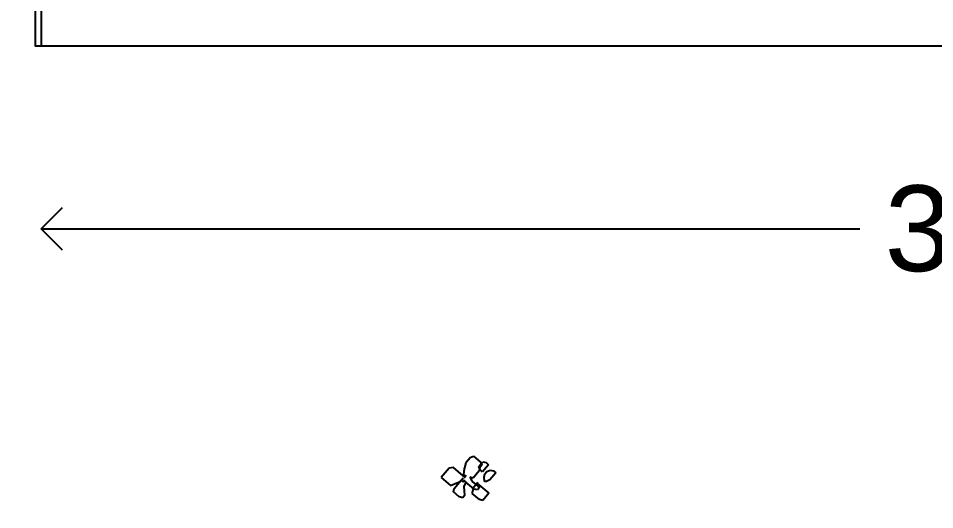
# Model space of a CAD drawing. Header units: metres. Extents: x 116 to 391, y -213 to 56.
# Drawn here: x 316.239 to 317.841, y -137.945 to -137.085 of the extents above; entities that cross this region are included whole.
import ezdxf

# ---------------------------------------------------------------- set-up
doc = ezdxf.new("R2010")
doc.units = ezdxf.units.M
doc.header["$PDMODE"] = 35
for name, color, linetype in [('A-PISO', 30, 'Continuous'), ('AR-157$0$A-EXTERIOR', 8, 'Continuous'), ('AR-157$0$A-JARDIN', 8, 'Continuous')]:
    doc.layers.add(name, color=color, linetype=linetype)
doc.styles.add('Anot_Arial', font='arial.ttf')
doc.dimstyles.new('DETALLE DE CAMBIOS', dxfattribs={"dimscale": 1.5, "dimtxt": 0.1, "dimasz": 0.05, "dimexe": 0.18, "dimexo": 0.0625, "dimgap": 0.035, "dimtad": 0, "dimtih": 1, "dimtoh": 1, "dimdec": 0, "dimlfac": 100, "dimzin": 0, "dimdsep": 46, "dimtxsty": 'Anot_Arial', "dimblk": 'OPEN90', "dimcen": 0.09, "dimse1": 1, "dimse2": 1, "dimclrd": 1, "dimclre": 4, "dimclrt": 1, "dimadec": 0, "dimazin": 0, "dimtfac": 1, "dimtdec": 0, "dimtix": 1, "dimtofl": 0, "dimtmove": 0, "dimatfit": 3, "dimldrblk": 'OPEN90', "dimfxl": 1, "dimtolj": 1, "dimtzin": 0, "dimarcsym": 0})

# ---------------------------------------------------------------- blocks, each defined once
blk = doc.blocks.new('AR-157$0$ARBOL-03')
at = {"color": 0}
for p, q in [((-0.5087, 0.7292), (-0.5033, 0.7346)), ((-0.5087, 0.702), (-0.5087, 0.7292)), ((-0.5033, 0.7346), (-0.4816, 0.7346)), ((-0.4816, 0.7346), (-0.4816, 0.7129)), ((-0.5413, 0.7183), (-0.5468, 0.7156)), ((-0.5468, 0.7156), (-0.5468, 0.6993)), ((-0.5305, 0.7183), (-0.5413, 0.7183)), ((-0.525, 0.7156), (-0.5305, 0.7183)), ((-0.5196, 0.7129), (-0.525, 0.7156)), ((-0.5115, 0.7075), (-0.5196, 0.7129)), ((-0.5115, 0.702), (-0.5115, 0.7075)), ((-0.4924, 0.7075), (-0.4979, 0.7047)), ((-0.4816, 0.7129), (-0.4924, 0.7075)), ((-0.5495, 0.6966), (-0.5522, 0.6912)), ((-0.5522, 0.6912), (-0.5522, 0.6857)), ((-0.5386, 0.6966), (-0.5495, 0.6966)), ((-0.5468, 0.6993), (-0.544, 0.6939)), ((-0.544, 0.6939), (-0.5386, 0.6939)), ((-0.5359, 0.6912), (-0.5386, 0.6966)), ((-0.5386, 0.6939), (-0.5332, 0.6912)), ((-0.5359, 0.6857), (-0.5359, 0.6912)), ((-0.5332, 0.6912), (-0.5169, 0.6912)), ((-0.5169, 0.6912), (-0.5142, 0.6966)), ((-0.5142, 0.6966), (-0.5115, 0.6885)), ((-0.4979, 0.7047), (-0.506, 0.7047)), ((-0.5033, 0.6776), (-0.5033, 0.702)), ((-0.5033, 0.702), (-0.5033, 0.6966)), ((-0.5033, 0.6966), (-0.4952, 0.6939)), ((-0.4816, 0.7047), (-0.5006, 0.7047)), ((-0.5006, 0.7047), (-0.5006, 0.6993)), ((-0.4952, 0.6939), (-0.4897, 0.6885)), ((-0.4762, 0.702), (-0.4816, 0.7047)), ((-0.4762, 0.6885), (-0.4762, 0.702)), ((-0.5522, 0.6857), (-0.5359, 0.6857)), ((-0.5468, 0.6776), (-0.5495, 0.6722)), ((-0.5413, 0.6803), (-0.5468, 0.6776)), ((-0.5359, 0.6803), (-0.5413, 0.6803)), ((-0.5305, 0.6776), (-0.5359, 0.6803)), ((-0.525, 0.6722), (-0.5305, 0.6776)), ((-0.506, 0.6803), (-0.5169, 0.6803)), ((-0.5142, 0.6803), (-0.5142, 0.6532)), ((-0.5115, 0.6885), (-0.5115, 0.6722)), ((-0.5006, 0.6776), (-0.506, 0.6803)), ((-0.506, 0.6722), (-0.5033, 0.6776)), ((-0.4952, 0.6749), (-0.5006, 0.6776)), ((-0.4952, 0.6586), (-0.4952, 0.6749)), ((-0.4897, 0.6885), (-0.4843, 0.683)), ((-0.4843, 0.683), (-0.4789, 0.683)), ((-0.4789, 0.683), (-0.4762, 0.6885)), ((-0.5495, 0.6722), (-0.5495, 0.6667)), ((-0.5495, 0.6667), (-0.5332, 0.6667)), ((-0.5332, 0.6667), (-0.5277, 0.6695)), ((-0.5277, 0.6695), (-0.525, 0.6722)), ((-0.5115, 0.6722), (-0.506, 0.6722)), ((-0.4979, 0.6532), (-0.4952, 0.6586)), ((-0.5142, 0.6532), (-0.4979, 0.6532))]:
    blk.add_line(p, q, dxfattribs=at)
blk = doc.blocks.new('_Open90')
at = {"color": 0, "linetype": 'ByBlock', "lineweight": -2}
for p, q in [((-0.5, 0.5), (0, 0)), ((0, 0), (-1, 0)), ((0, 0), (-0.5, -0.5))]:
    blk.add_line(p, q, dxfattribs=at)
blk = doc.blocks.new('*D666')
at = {"layer": 'A-PISO', "color": 1, "lineweight": -2, "ltscale": 100, "transparency": 16777216}
for p, q in [((316.3538, -137.4537), (317.7108, -137.4537)), ((319.5036, -137.4537), (318.1466, -137.4537))]:
    blk.add_line(p, q, dxfattribs=at)
at = {"layer": 'Defpoints', "color": 0, "ltscale": 100, "transparency": 16777216}
for p in [(316.2788, -137.1334), (319.5786, -137.1334), (316.2788, -137.4537)]:
    blk.add_point(p, dxfattribs=at)
at = {"layer": 'A-PISO', "color": 1, "lineweight": -2, "ltscale": 100, "transparency": 16777216, "xscale": 0.07500000000000001, "yscale": 0.07500000000000001, "zscale": 0.07500000000000001, "rotation": 180}
blk.add_blockref('_Open90', (316.2788, -137.4537), dxfattribs=at)
at = {"layer": 'A-PISO', "color": 1, "lineweight": -2, "ltscale": 100, "transparency": 16777216, "xscale": 0.07500000000000001, "yscale": 0.07500000000000001, "zscale": 0.07500000000000001}
blk.add_blockref('_Open90', (319.5786, -137.4537), dxfattribs=at)
at = {"layer": 'A-PISO', "color": 1, "ltscale": 100, "transparency": 16777216, "insert": (317.9287, -137.4537), "char_height": 0.15, "attachment_point": 5, "style": 'Anot_Arial'}
blk.add_mtext('\\A1;330', dxfattribs=at)

msp = doc.modelspace()

# ---------------------------------------------------------------- linework, layer by layer
at = {"layer": 'A-PISO'}
msp.add_circle((327.3705, -149.1639), 63.4551, dxfattribs=at)
at = {"layer": 'AR-157$0$A-EXTERIOR', "color": 8, "linetype": 'Continuous'}
for points in [[(316.2688, -131.0339), (316.2688, -137.1334), (319.5786, -137.1334)], [(316.2788, -131.0339), (316.2788, -137.1334), (319.5886, -137.1334)]]:
    msp.add_lwpolyline(points, dxfattribs=at)

# ---------------------------------------------------------------- block references
at = {"layer": 'AR-157$0$A-JARDIN', "xscale": -0.9999206197906486, "yscale": 0.9999206197906486, "zscale": 0.9999206197906486, "rotation": 49.86264959063404}
msp.add_blockref('AR-157$0$ARBOL-03', (317.2295, -138.7304), dxfattribs=at)

# ---------------------------------------------------------------- dimensions: what is measured, and where the dimension line sits
at = {"layer": 'A-PISO', "ltscale": 100}
dim = msp.add_linear_dim(base=(316.2788, -137.4537), p1=(319.5786, -137.1334), p2=(316.2788, -137.1334), dimstyle='DETALLE DE CAMBIOS', dxfattribs=at)
dim.commit()
dim.dimension.update_dxf_attribs({"geometry": '*D666', "text_midpoint": (317.9287, -137.4537)})

doc.saveas('drawing.dxf')
